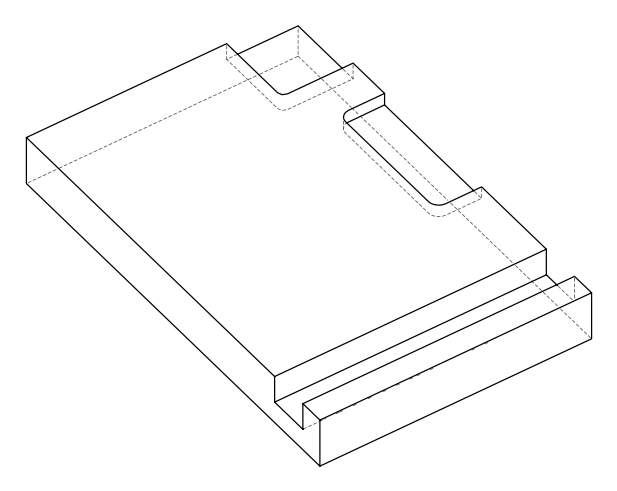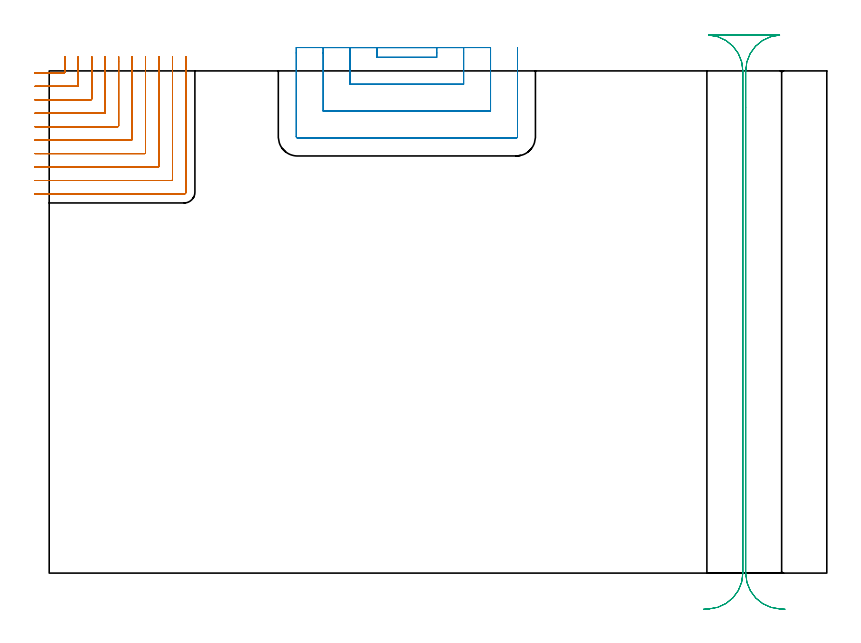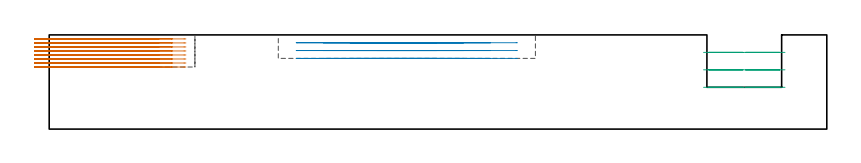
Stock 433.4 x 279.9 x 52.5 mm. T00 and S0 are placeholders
(PLAN: 3 operations, 2 tool changes, 27.6 min)
(1 MILL_CORNER_NOTCH_RECTANGULAR | CORNER_NOTCH_RECTANGULAR | NXT0201_013 | Follow Part, ap 2.5, ae 75% | 16.71 min | 106845 mm3)
(2 MILL_SLOT | SLOT_PARTIAL_RECTANGULAR | UGT0201_136 | Follow Part, ap 5, ae 75% | 6.2 min | 88350 mm3)
(3 MILL_RECTANGULAR_SLOT | SLOT_RECTANGULAR | UGT0201_019 | Follow Part, ap 10, ae 75% | 4.68 min | 340179 mm3)
(TOOL NXT0201_013 | ENDMILL 10mm | D10 FL30 Z4)
(TOOL UGT0201_136 | Carbide End Mill 20.0 | D20 FL30 Z4)
(TOOL UGT0201_019 | End mill 40 mm | D40 FL63 Z6)
(OP 1 MILL_CORNER_NOTCH_RECTANGULAR)
G17 G21 G94 G90
T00 M6
G54
G17 G0 G90 X-8. Y278.8 S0 M3
G43 Z62.5 H0
Z50.262
G94 G1 X-5. F250.
X8.205 F500.
G3 X8.7 Y279.295 R0.5
G1 Y284.9
Y287.9 F250.
G0 Z62.5
X-8. Y271.3
Z50.262
G1 X-5.
X15.705 F500.
G3 X16.2 Y271.795 R0.5
G1 Y284.9
Y287.9 F250.
G0 Z62.5
X-8. Y263.8
Z50.262
G1 X-5.
X23.205 F500.
G3 X23.7 Y264.295 R0.5
G1 Y284.9
Y287.9 F250.
G0 Z62.5
X-8. Y256.3
Z50.262
G1 X-5.
X30.704 F500.
G3 X31.2 Y256.796 R0.5
G1 Y284.9
Y287.9 F250.
G0 Z62.5
X-8. Y248.8
Z50.262
G1 X-5.
X38.204 F500.
G3 X38.7 Y249.296 R0.5
G1 Y284.9
Y287.9 F250.
G0 Z62.5
X-8. Y241.3
Z50.262
G1 X-5.
X45.704 F500.
G3 X46.2 Y241.796 R0.5
G1 Y284.9
Y287.9 F250.
G0 Z62.5
X-8. Y233.8
Z50.262
G1 X-5.
X53.204 F500.
G3 X53.7 Y234.296 R0.5
G1 Y284.9
Y287.9 F250.
G0 Z62.5
X-8. Y226.3
Z50.262
G1 X-5.
X60.704 F500.
G3 X61.2 Y226.796 R0.5
G1 Y284.9
Y287.9 F250.
G0 Z62.5
X-8. Y218.8
Z50.262
G1 X-5.
X68.203 F500.
G3 X68.7 Y219.297 R0.5
G1 Y284.9
Y287.9 F250.
G0 Z62.5
X-8. Y211.3
Z50.262
G1 X-5.
X75.2 F500.
G3 X76.2 Y212.3 R1.
G1 Y284.9
Y287.9 F250.
G0 Z62.5
X-8. Y278.8
Z48.025
G1 X-5.
X8.205 F500.
G3 X8.7 Y279.295 R0.5
G1 Y284.9
Y287.9 F250.
G0 Z62.5
X-8. Y271.3
Z48.025
G1 X-5.
X15.705 F500.
G3 X16.2 Y271.795 R0.5
G1 Y284.9
Y287.9 F250.
G0 Z62.5
X-8. Y263.8
Z48.025
G1 X-5.
X23.205 F500.
G3 X23.7 Y264.295 R0.5
G1 Y284.9
Y287.9 F250.
G0 Z62.5
X-8. Y256.3
Z48.025
G1 X-5.
X30.704 F500.
G3 X31.2 Y256.796 R0.5
G1 Y284.9
Y287.9 F250.
G0 Z62.5
X-8. Y248.8
Z48.025
G1 X-5.
X38.204 F500.
G3 X38.7 Y249.296 R0.5
G1 Y284.9
Y287.9 F250.
G0 Z62.5
X-8. Y241.3
Z48.025
G1 X-5.
X45.704 F500.
G3 X46.2 Y241.796 R0.5
G1 Y284.9
Y287.9 F250.
G0 Z62.5
X-8. Y233.8
Z48.025
G1 X-5.
X53.204 F500.
G3 X53.7 Y234.296 R0.5
G1 Y284.9
Y287.9 F250.
G0 Z62.5
X-8. Y226.3
Z48.025
G1 X-5.
X60.704 F500.
G3 X61.2 Y226.796 R0.5
G1 Y284.9
Y287.9 F250.
G0 Z62.5
X-8. Y218.8
Z48.025
G1 X-5.
X68.203 F500.
G3 X68.7 Y219.297 R0.5
G1 Y284.9
Y287.9 F250.
G0 Z62.5
X-8. Y211.3
Z48.025
G1 X-5.
X75.2 F500.
G3 X76.2 Y212.3 R1.
G1 Y284.9
Y287.9 F250.
G0 Z62.5
X-8. Y278.8
Z45.787
G1 X-5.
X8.205 F500.
G3 X8.7 Y279.295 R0.5
G1 Y284.9
Y287.9 F250.
G0 Z62.5
X-8. Y271.3
Z45.787
G1 X-5.
X15.705 F500.
G3 X16.2 Y271.795 R0.5
G1 Y284.9
Y287.9 F250.
G0 Z62.5
X-8. Y263.8
Z45.787
G1 X-5.
X23.205 F500.
G3 X23.7 Y264.295 R0.5
G1 Y284.9
Y287.9 F250.
G0 Z62.5
X-8. Y256.3
Z45.787
G1 X-5.
X30.704 F500.
G3 X31.2 Y256.796 R0.5
G1 Y284.9
Y287.9 F250.
G0 Z62.5
X-8. Y248.8
Z45.787
G1 X-5.
X38.204 F500.
G3 X38.7 Y249.296 R0.5
G1 Y284.9
Y287.9 F250.
G0 Z62.5
X-8. Y241.3
Z45.787
G1 X-5.
X45.704 F500.
G3 X46.2 Y241.796 R0.5
G1 Y284.9
Y287.9 F250.
G0 Z62.5
X-8. Y233.8
Z45.787
G1 X-5.
X53.204 F500.
G3 X53.7 Y234.296 R0.5
G1 Y284.9
Y287.9 F250.
G0 Z62.5
X-8. Y226.3
Z45.787
G1 X-5.
X60.704 F500.
G3 X61.2 Y226.796 R0.5
G1 Y284.9
Y287.9 F250.
G0 Z62.5
X-8. Y218.8
Z45.787
G1 X-5.
X68.203 F500.
G3 X68.7 Y219.297 R0.5
G1 Y284.9
Y287.9 F250.
G0 Z62.5
X-8. Y211.3
Z45.787
G1 X-5.
X75.2 F500.
G3 X76.2 Y212.3 R1.
G1 Y284.9
Y287.9 F250.
G0 Z62.5
X-8. Y278.8
Z43.55
G1 X-5.
X8.205 F500.
G3 X8.7 Y279.295 R0.5
G1 Y284.9
Y287.9 F250.
G0 Z62.5
X-8. Y271.3
Z43.55
G1 X-5.
X15.705 F500.
G3 X16.2 Y271.795 R0.5
G1 Y284.9
Y287.9 F250.
G0 Z62.5
X-8. Y263.8
Z43.55
G1 X-5.
X23.205 F500.
G3 X23.7 Y264.295 R0.5
G1 Y284.9
Y287.9 F250.
G0 Z62.5
X-8. Y256.3
Z43.55
G1 X-5.
X30.704 F500.
G3 X31.2 Y256.796 R0.5
G1 Y284.9
Y287.9 F250.
G0 Z62.5
X-8. Y248.8
Z43.55
G1 X-5.
X38.204 F500.
G3 X38.7 Y249.296 R0.5
G1 Y284.9
Y287.9 F250.
G0 Z62.5
X-8. Y241.3
Z43.55
G1 X-5.
X45.704 F500.
G3 X46.2 Y241.796 R0.5
G1 Y284.9
Y287.9 F250.
G0 Z62.5
X-8. Y233.8
Z43.55
G1 X-5.
X53.204 F500.
G3 X53.7 Y234.296 R0.5
G1 Y284.9
Y287.9 F250.
G0 Z62.5
X-8. Y226.3
Z43.55
G1 X-5.
X60.704 F500.
G3 X61.2 Y226.796 R0.5
G1 Y284.9
Y287.9 F250.
G0 Z62.5
X-8. Y218.8
Z43.55
G1 X-5.
X68.203 F500.
G3 X68.7 Y219.297 R0.5
G1 Y284.9
Y287.9 F250.
G0 Z62.5
X-8. Y211.3
Z43.55
G1 X-5.
X75.2 F500.
G3 X76.2 Y212.3 R1.
G1 Y284.9
Y287.9 F250.
G0 Z62.5
X-8. Y278.8
Z41.312
G1 X-5.
X8.205 F500.
G3 X8.7 Y279.295 R0.5
G1 Y284.9
Y287.9 F250.
G0 Z62.5
X-8. Y271.3
Z41.312
G1 X-5.
X15.705 F500.
G3 X16.2 Y271.795 R0.5
G1 Y284.9
Y287.9 F250.
G0 Z62.5
X-8. Y263.8
Z41.312
G1 X-5.
X23.205 F500.
G3 X23.7 Y264.295 R0.5
G1 Y284.9
Y287.9 F250.
G0 Z62.5
X-8. Y256.3
Z41.312
G1 X-5.
X30.704 F500.
G3 X31.2 Y256.796 R0.5
G1 Y284.9
Y287.9 F250.
G0 Z62.5
X-8. Y248.8
Z41.312
G1 X-5.
X38.204 F500.
G3 X38.7 Y249.296 R0.5
G1 Y284.9
Y287.9 F250.
G0 Z62.5
X-8. Y241.3
Z41.312
G1 X-5.
X45.704 F500.
G3 X46.2 Y241.796 R0.5
G1 Y284.9
Y287.9 F250.
G0 Z62.5
X-8. Y233.8
Z41.312
G1 X-5.
X53.204 F500.
G3 X53.7 Y234.296 R0.5
G1 Y284.9
Y287.9 F250.
G0 Z62.5
X-8. Y226.3
Z41.312
G1 X-5.
X60.704 F500.
G3 X61.2 Y226.796 R0.5
G1 Y284.9
Y287.9 F250.
G0 Z62.5
X-8. Y218.8
Z41.312
G1 X-5.
X68.203 F500.
G3 X68.7 Y219.297 R0.5
G1 Y284.9
Y287.9 F250.
G0 Z62.5
X-8. Y211.3
Z41.312
G1 X-5.
X75.2 F500.
G3 X76.2 Y212.3 R1.
G1 Y284.9
Y287.9 F250.
G0 Z62.5
X-8. Y278.8
Z39.075
G1 X-5.
X8.205 F500.
G3 X8.7 Y279.295 R0.5
G1 Y284.9
Y287.9 F250.
G0 Z62.5
X-8. Y271.3
Z39.075
G1 X-5.
X15.705 F500.
G3 X16.2 Y271.795 R0.5
G1 Y284.9
Y287.9 F250.
G0 Z62.5
X-8. Y263.8
Z39.075
G1 X-5.
X23.205 F500.
G3 X23.7 Y264.295 R0.5
G1 Y284.9
Y287.9 F250.
G0 Z62.5
X-8. Y256.3
Z39.075
G1 X-5.
X30.704 F500.
G3 X31.2 Y256.796 R0.5
G1 Y284.9
Y287.9 F250.
G0 Z62.5
X-8. Y248.8
Z39.075
G1 X-5.
X38.204 F500.
G3 X38.7 Y249.296 R0.5
G1 Y284.9
Y287.9 F250.
G0 Z62.5
X-8. Y241.3
Z39.075
G1 X-5.
X45.704 F500.
G3 X46.2 Y241.796 R0.5
G1 Y284.9
Y287.9 F250.
G0 Z62.5
X-8. Y233.8
Z39.075
G1 X-5.
X53.204 F500.
G3 X53.7 Y234.296 R0.5
G1 Y284.9
Y287.9 F250.
G0 Z62.5
X-8. Y226.3
Z39.075
G1 X-5.
X60.704 F500.
G3 X61.2 Y226.796 R0.5
G1 Y284.9
Y287.9 F250.
G0 Z62.5
X-8. Y218.8
Z39.075
G1 X-5.
X68.203 F500.
G3 X68.7 Y219.297 R0.5
G1 Y284.9
Y287.9 F250.
G0 Z62.5
X-8. Y211.3
Z39.075
G1 X-5.
X75.2 F500.
G3 X76.2 Y212.3 R1.
G1 Y284.9
Y287.9 F250.
G0 Z62.5
X-8. Y278.8
Z36.837
G1 X-5.
X8.205 F500.
G3 X8.7 Y279.295 R0.5
G1 Y284.9
Y287.9 F250.
G0 Z62.5
X-8. Y271.3
Z36.837
G1 X-5.
X15.705 F500.
G3 X16.2 Y271.795 R0.5
G1 Y284.9
Y287.9 F250.
G0 Z62.5
X-8. Y263.8
Z36.837
G1 X-5.
X23.205 F500.
G3 X23.7 Y264.295 R0.5
G1 Y284.9
Y287.9 F250.
G0 Z62.5
X-8. Y256.3
Z36.837
G1 X-5.
X30.704 F500.
G3 X31.2 Y256.796 R0.5
G1 Y284.9
Y287.9 F250.
G0 Z62.5
X-8. Y248.8
Z36.837
G1 X-5.
X38.204 F500.
G3 X38.7 Y249.296 R0.5
G1 Y284.9
Y287.9 F250.
G0 Z62.5
X-8. Y241.3
Z36.837
G1 X-5.
X45.704 F500.
G3 X46.2 Y241.796 R0.5
G1 Y284.9
Y287.9 F250.
G0 Z62.5
X-8. Y233.8
Z36.837
G1 X-5.
X53.204 F500.
G3 X53.7 Y234.296 R0.5
G1 Y284.9
Y287.9 F250.
G0 Z62.5
X-8. Y226.3
Z36.837
G1 X-5.
X60.704 F500.
G3 X61.2 Y226.796 R0.5
G1 Y284.9
Y287.9 F250.
G0 Z62.5
X-8. Y218.8
Z36.837
G1 X-5.
X68.203 F500.
G3 X68.7 Y219.297 R0.5
G1 Y284.9
Y287.9 F250.
G0 Z62.5
X-8. Y211.3
Z36.837
G1 X-5.
X75.2 F500.
G3 X76.2 Y212.3 R1.
G1 Y284.9
Y287.9 F250.
G0 Z62.5
X-8. Y278.8
Z34.6
G1 X-5.
X8.205 F500.
G3 X8.7 Y279.295 R0.5
G1 Y284.9
Y287.9 F250.
G0 Z62.5
X-8. Y271.3
Z34.6
G1 X-5.
X15.705 F500.
G3 X16.2 Y271.795 R0.5
G1 Y284.9
Y287.9 F250.
G0 Z62.5
X-8. Y263.8
Z34.6
G1 X-5.
X23.205 F500.
G3 X23.7 Y264.295 R0.5
G1 Y284.9
Y287.9 F250.
G0 Z62.5
X-8. Y256.3
Z34.6
G1 X-5.
X30.704 F500.
G3 X31.2 Y256.796 R0.5
G1 Y284.9
Y287.9 F250.
G0 Z62.5
X-8. Y248.8
Z34.6
G1 X-5.
X38.204 F500.
G3 X38.7 Y249.296 R0.5
G1 Y284.9
Y287.9 F250.
G0 Z62.5
X-8. Y241.3
Z34.6
G1 X-5.
X45.704 F500.
G3 X46.2 Y241.796 R0.5
G1 Y284.9
Y287.9 F250.
G0 Z62.5
X-8. Y233.8
Z34.6
G1 X-5.
X53.204 F500.
G3 X53.7 Y234.296 R0.5
G1 Y284.9
Y287.9 F250.
G0 Z62.5
X-8. Y226.3
Z34.6
G1 X-5.
X60.704 F500.
G3 X61.2 Y226.796 R0.5
G1 Y284.9
Y287.9 F250.
G0 Z62.5
X-8. Y218.8
Z34.6
G1 X-5.
X68.203 F500.
G3 X68.7 Y219.297 R0.5
G1 Y284.9
Y287.9 F250.
G0 Z62.5
X-8. Y211.3
Z34.6
G1 X-5.
X75.2 F500.
G3 X76.2 Y212.3 R1.
G1 Y284.9
Y287.9 F250.
G0 Z62.5
M5
M2
(OP 2 MILL_SLOT)
G17 G21 G94 G90
T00 M6
G54
G17 G0 G90 X182.7 Y292.9 S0 M3
G43 Z62.5 H0
Z48.133
G94 G1 Y289.9 F250.
Y287.5 F500.
X216.
Y289.9
Y292.9 F250.
X167.7
Y289.9
Y272.5 F500.
X231.
Y289.9
Y292.9 F250.
X152.7
Y289.9
Y257.5 F500.
X246.
Y289.9
Y292.9 F250.
X137.7
Y289.9
Y243.2 F500.
G3 X138.4 Y242.5 R0.7
G1 X260.3
G3 X261. Y243.2 R0.7
G1 Y289.9
Y292.9 F250.
G0 X182.7 Z43.767
G1 Y289.9
Y287.5 F500.
X216.
Y289.9
Y292.9 F250.
X167.7
Y289.9
Y272.5 F500.
X231.
Y289.9
Y292.9 F250.
X152.7
Y289.9
Y257.5 F500.
X246.
Y289.9
Y292.9 F250.
X137.7
Y289.9
Y243.2 F500.
G3 X138.4 Y242.5 R0.7
G1 X260.3
G3 X261. Y243.2 R0.7
G1 Y289.9
Y292.9 F250.
G0 X182.7 Z39.4
G1 Y289.9
Y287.5 F500.
X216.
Y289.9
Y292.9 F250.
X167.7
Y289.9
Y272.5 F500.
X231.
Y289.9
Y292.9 F250.
X152.7
Y289.9
Y257.5 F500.
X246.
Y289.9
Y292.9 F250.
X137.7
Y289.9
Y243.2 F500.
G3 X138.4 Y242.5 R0.7
G1 X260.3
G3 X261. Y243.2 R0.7
G1 Y289.9
Y292.9 F250.
G0 Z62.5
M5
M2
(OP 3 MILL_RECTANGULAR_SLOT)
G17 G21 G94 G90
T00 M6
G54
G17 G0 G90 X410.1 Y-20.134 S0 M3
G43 Z62.5 H0
Z42.767
G94 G1 X407.105 Y-19.97 F250.
G2 X388.203 Y-0.32 R20. F500.
X388.2 Y0. R20. F426.
G1 Y259.68
Y279.9 F500.
G2 X407.105 Y299.87 R20.
G1 Y299.9
X367.695
Y299.87
G2 X386.6 Y279.9 R20.
G1 Y0.
G2 X367.695 Y-19.97 R20.
G1 X364.7 Y-20.134 F250.
G0 X410.1 Z33.033
G1 X407.105 Y-19.97
G2 X388.203 Y-0.32 R20. F500.
X388.2 Y0. R20. F426.
G1 Y259.68
Y279.9 F500.
G2 X407.105 Y299.87 R20.
G1 Y299.9
X367.695
Y299.87
G2 X386.6 Y279.9 R20.
G1 Y0.
G2 X367.695 Y-19.97 R20.
G1 X364.7 Y-20.134 F250.
G0 X410.1 Z23.3
G1 X407.105 Y-19.97
G2 X388.203 Y-0.32 R20. F500.
X388.2 Y0. R20. F426.
G1 Y259.68
Y279.9 F500.
G2 X407.105 Y299.87 R20.
G1 Y299.9
X367.695
Y299.87
G2 X386.6 Y279.9 R20.
G1 Y0.
G2 X367.695 Y-19.97 R20.
G1 X364.7 Y-20.134 F250.
G0 Z62.5
M5
M2
